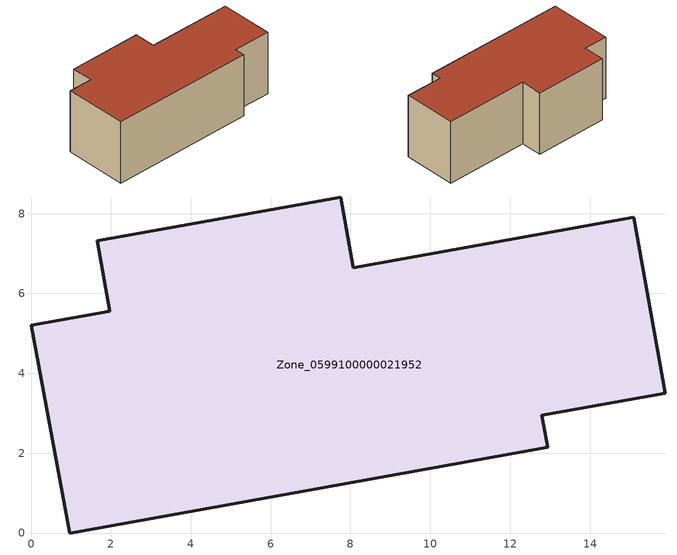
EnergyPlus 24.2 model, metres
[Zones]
Zone_0599100000021952
 floor ground (C_G): 1.97,5.55 1.65,7.32 7.75,8.42 8.07,6.65 15.09,7.9 15.89,3.5 12.8,2.94 12.94,2.15 0.97,0 0,5.2 z0
 wall outside (C_F): 0.97,0 12.94,2.15 12.8,2.94 15.89,3.5 15.09,7.9 8.07,6.65 7.75,8.42 1.65,7.32 1.97,5.55 0,5.2 0.97,0 z0:5.45
 roof outside (C_R): 1.97,5.55 0,5.2 0.97,0 12.94,2.15 12.8,2.94 15.89,3.5 15.09,7.9 8.07,6.65 7.75,8.42 1.65,7.32 z5.45
[BUILDING]
Pand.0599100000021952: North Axis=0; Terrain=City; Loads Convergence Tolerance Value=0.04; Temperature Convergence Tolerance Value=0.4; Solar Distribution=FullExterior; Maximum Number of Warmup Days=25; Minimum Number of Warmup Days=1
[Site:Location]
Rotterdam.The.Hague.AP_ZH_NLD Design_Conditions: Latitude=51.96; Longitude=4.45; Time Zone=1; Elevation=-4.5
[SITE:GROUNDTEMPERATURE:BUILDINGSURFACE]
18, 18, 18, 18, 18, 18, 18, 18, 18, 18, 18, 18
[MATERIAL] Thermal Absorptance=0.9; Solar Absorptance=0.7; Visible Absorptance=0.7
Name | Roughness | Thickness | Conductivity | Density | Specific Heat
G.D.1965 | MediumSmooth | 0.15 | 1 | 540 | 1210
F.D.1965 | Rough | 0.3 | 0.857143 | 1920 | 840
R.D.1965 | MediumRough | 0.2 | 0.08 | 1500 | 1000
[CONSTRUCTION]
C_G: G.D.1965
C_F: F.D.1965
C_R: R.D.1965
[ZONE]
Zone_0599100000021952: Type=1; Multiplier=1; Ceiling Height=Autocalculate; Volume=Autocalculate; Floor Area=autocalculate; Part of Total Floor Area=Yes
[ZONEINFILTRATION:DESIGNFLOWRATE]
Infil_Zone_0599100000021952: Zone or ZoneList or Space or SpaceList=Zone_0599100000021952; Schedule=AlwaysOn; Design Flow Rate Calculation Method=Flow/Area; Flow Rate per Floor Area=0.0042; Constant Term Coefficient=1; Temperature Term Coefficient=0; Velocity Term Coefficient=0; Velocity Squared Term Coefficient=0
[HVACTEMPLATE:ZONE:IDEALLOADSAIRSYSTEM]
Zone_0599100000021952: Maximum Heating Supply Air Temperature=50; Minimum Cooling Supply Air Temperature=13; Maximum Heating Supply Air Humidity Ratio=0.0156; Minimum Cooling Supply Air Humidity Ratio=0.0077; Heating Limit=NoLimit; Cooling Limit=NoLimit; Dehumidification Control Type=ConstantSensibleHeatRatio; Cooling Sensible Heat Ratio=0.7; Dehumidification Setpoint=60; Humidification Control Type=None; Humidification Setpoint=30; Outdoor Air Method=None; Outdoor Air Flow Rate per Person=0.00944; Outdoor Air Flow Rate per Zone Floor Area=0; Outdoor Air Flow Rate per Zone=0; Demand Controlled Ventilation Type=None; Outdoor Air Economizer Type=NoEconomizer; Heat Recovery Type=None; Sensible Heat Recovery Effectiveness=0.7; Latent Heat Recovery Effectiveness=0.65
[ZONECONTROL:THERMOSTAT]
ThermostatControl_Zone_0599100000021952: Zone or ZoneList=Zone_0599100000021952; Control Type Schedule=DualSetpointControlType; Control 1=Thermostat_Zone_0599100000021952; Temperature Difference Between Cutout And Setpoint=0
[THERMOSTATSETPOINT:DUALSETPOINT]
Thermostat_Zone_0599100000021952: Heating Setpoint Temperature Schedule=HeatingSetpoint_Zone_0599100000021952; Cooling Setpoint Temperature Schedule=CoolingSetpoint_Zone_0599100000021952
[SCHEDULE:COMPACT]
HeatingSetpoint_Zone_0599100000021952: Through: 12/31, For: AllDays, Until: 24:00, 21
CoolingSetpoint_Zone_0599100000021952: Through: 12/31, For: AllDays, Until: 24:00, 24
DualSetpointControlType: Through: 12/31, For: AllDays, Until: 24:00, 4
AlwaysOn: Through: 12/31, For: AllDays, Until: 24:00, 1
